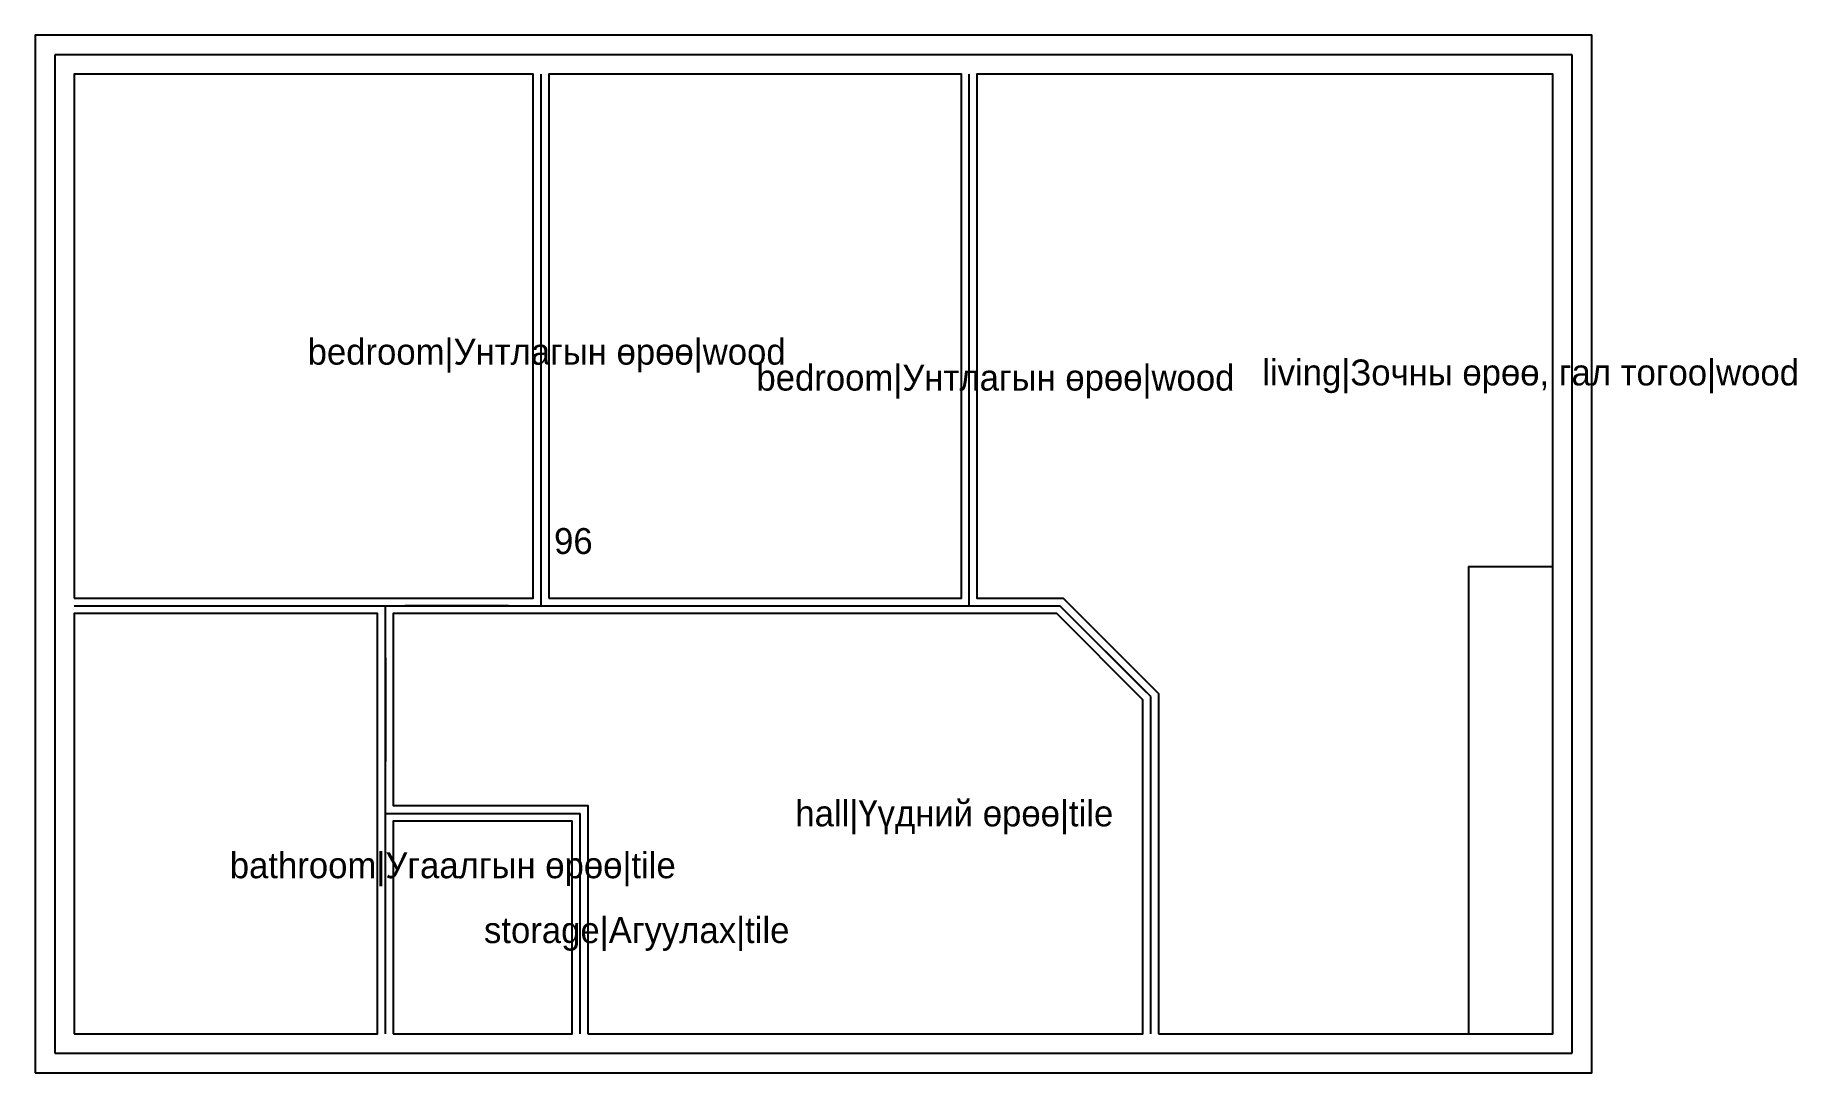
# Model space of a CAD drawing. Header units: metres. Extents: x 0 to 13.6, y -1.1 to 18.
# Drawn here: x 0 to 13.58, y 10 to 18 of the extents above.
import ezdxf

# ---------------------------------------------------------------- set-up
doc = ezdxf.new("R2010")
doc.units = ezdxf.units.M

msp = doc.modelspace()

# ---------------------------------------------------------------- linework, layer by layer
at = {"layer": 'EP-DOOR-2100-L'}
msp.add_line((6.1, 13.6), (6.9, 13.6), dxfattribs=at)
at = {"layer": 'EP-DOOR-2100-R'}
for p, q in [((3.65, 13.6), (2.85, 13.6)), ((2.7, 13.2), (2.7, 12.4)), ((4.2, 10.7), (4.2, 11.4))]:
    msp.add_line(p, q, dxfattribs=at)
at = {"layer": 'EP-ENTRY-2100-L'}
msp.add_line((5.6, 10.15), (6.6, 10.15), dxfattribs=at)
at = {"layer": 'EP-OPEN-2200'}
msp.add_line((8.568, 12.932), (7.932, 13.568), dxfattribs=at)
at = {"layer": 'EP-ROOM'}
for points in [[(0.3, 13.66), (3.84, 13.66), (3.84, 17.7), (0.3, 17.7)], [(3.96, 13.66), (7.14, 13.66), (7.14, 17.7), (3.96, 17.7)], [(8.66, 10.3), (11.7, 10.3), (11.7, 17.7), (7.26, 17.7), (7.26, 13.66), (7.925, 13.66), (8.66, 12.925)], [(0.3, 10.3), (2.64, 10.3), (2.64, 13.54), (0.3, 13.54)], [(4.26, 10.3), (8.54, 10.3), (8.54, 12.875), (7.875, 13.54), (2.76, 13.54), (2.76, 12.06), (4.26, 12.06)], [(2.76, 10.3), (4.14, 10.3), (4.14, 11.94), (2.76, 11.94)]]:
    msp.add_lwpolyline(points, close=True, dxfattribs=at)
at = {"layer": 'EP-UNIT'}
msp.add_lwpolyline([(0, 10), (12, 10), (12, 18), (0, 18)], close=True, dxfattribs=at)
at = {"layer": 'EP-WALL-CORR-300-2700'}
msp.add_line((0.15, 10.15), (11.85, 10.15), dxfattribs=at)
at = {"layer": 'EP-WALL-EXT-300-2700'}
for p, q in [((11.85, 17.85), (0.15, 17.85)), ((0.15, 17.85), (0.15, 10.15))]:
    msp.add_line(p, q, dxfattribs=at)
at = {"layer": 'EP-WALL-INT-120-2700'}
for p, q in [((3.9, 13.6), (3.9, 17.7)), ((7.2, 13.6), (7.2, 17.7)), ((0.3, 13.6), (7.9, 13.6)), ((2.7, 10.3), (2.7, 13.6)), ((8.6, 12.9), (7.9, 13.6)), ((8.6, 10.3), (8.6, 12.9)), ((2.7, 12), (4.2, 12)), ((4.2, 10.3), (4.2, 12))]:
    msp.add_line(p, q, dxfattribs=at)
at = {"layer": 'EP-WALL-PARTY-300-2700'}
msp.add_line((11.85, 10.15), (11.85, 17.85), dxfattribs=at)
at = {"layer": 'EP-WIN-1500-700'}
msp.add_line((0.15, 12.2), (0.15, 11.4), dxfattribs=at)
at = {"layer": 'EP-WIN-600-1800'}
msp.add_line((10.6, 17.85), (8.2, 17.85), dxfattribs=at)
at = {"layer": 'EP-WIN-850-1500'}
for p, q in [((2.9, 17.85), (1.3, 17.85)), ((6.4, 17.85), (4.8, 17.85))]:
    msp.add_line(p, q, dxfattribs=at)
at = {"layer": 'EP-ZONE-KITCHEN'}
msp.add_lwpolyline([(11.05, 10.3), (11.7, 10.3), (11.7, 13.9), (11.05, 13.9)], close=True, dxfattribs=at)
at = {"layer": 'EP-ZONE-PLUMBING'}
msp.add_lwpolyline([(0.3, 10.3), (2.64, 10.3), (2.64, 13.54), (0.3, 13.54)], close=True, dxfattribs=at)

# ---------------------------------------------------------------- texts
at = {"layer": 'EP-ROOM-TAG'}
for s, p in [('bedroom|Унтлагын өрөө|wood', (2.1, 15.46)), ('living|Зочны өрөө, гал тогоо|wood', (9.46, 15.3)), ('bedroom|Унтлагын өрөө|wood', (5.56, 15.26)), ('hall|Үүдний өрөө|tile', (5.86, 11.9)), ('bathroom|Угаалгын өрөө|tile', (1.5, 11.5)), ('storage|Агуулах|tile', (3.46, 11))]:
    msp.add_text(s, height=0.2, dxfattribs=at).set_placement(p)
at = {"layer": 'EP-UNIT-AREA'}
msp.add_text('96', height=0.2, dxfattribs=at).set_placement((4, 14))

doc.saveas('drawing.dxf')
